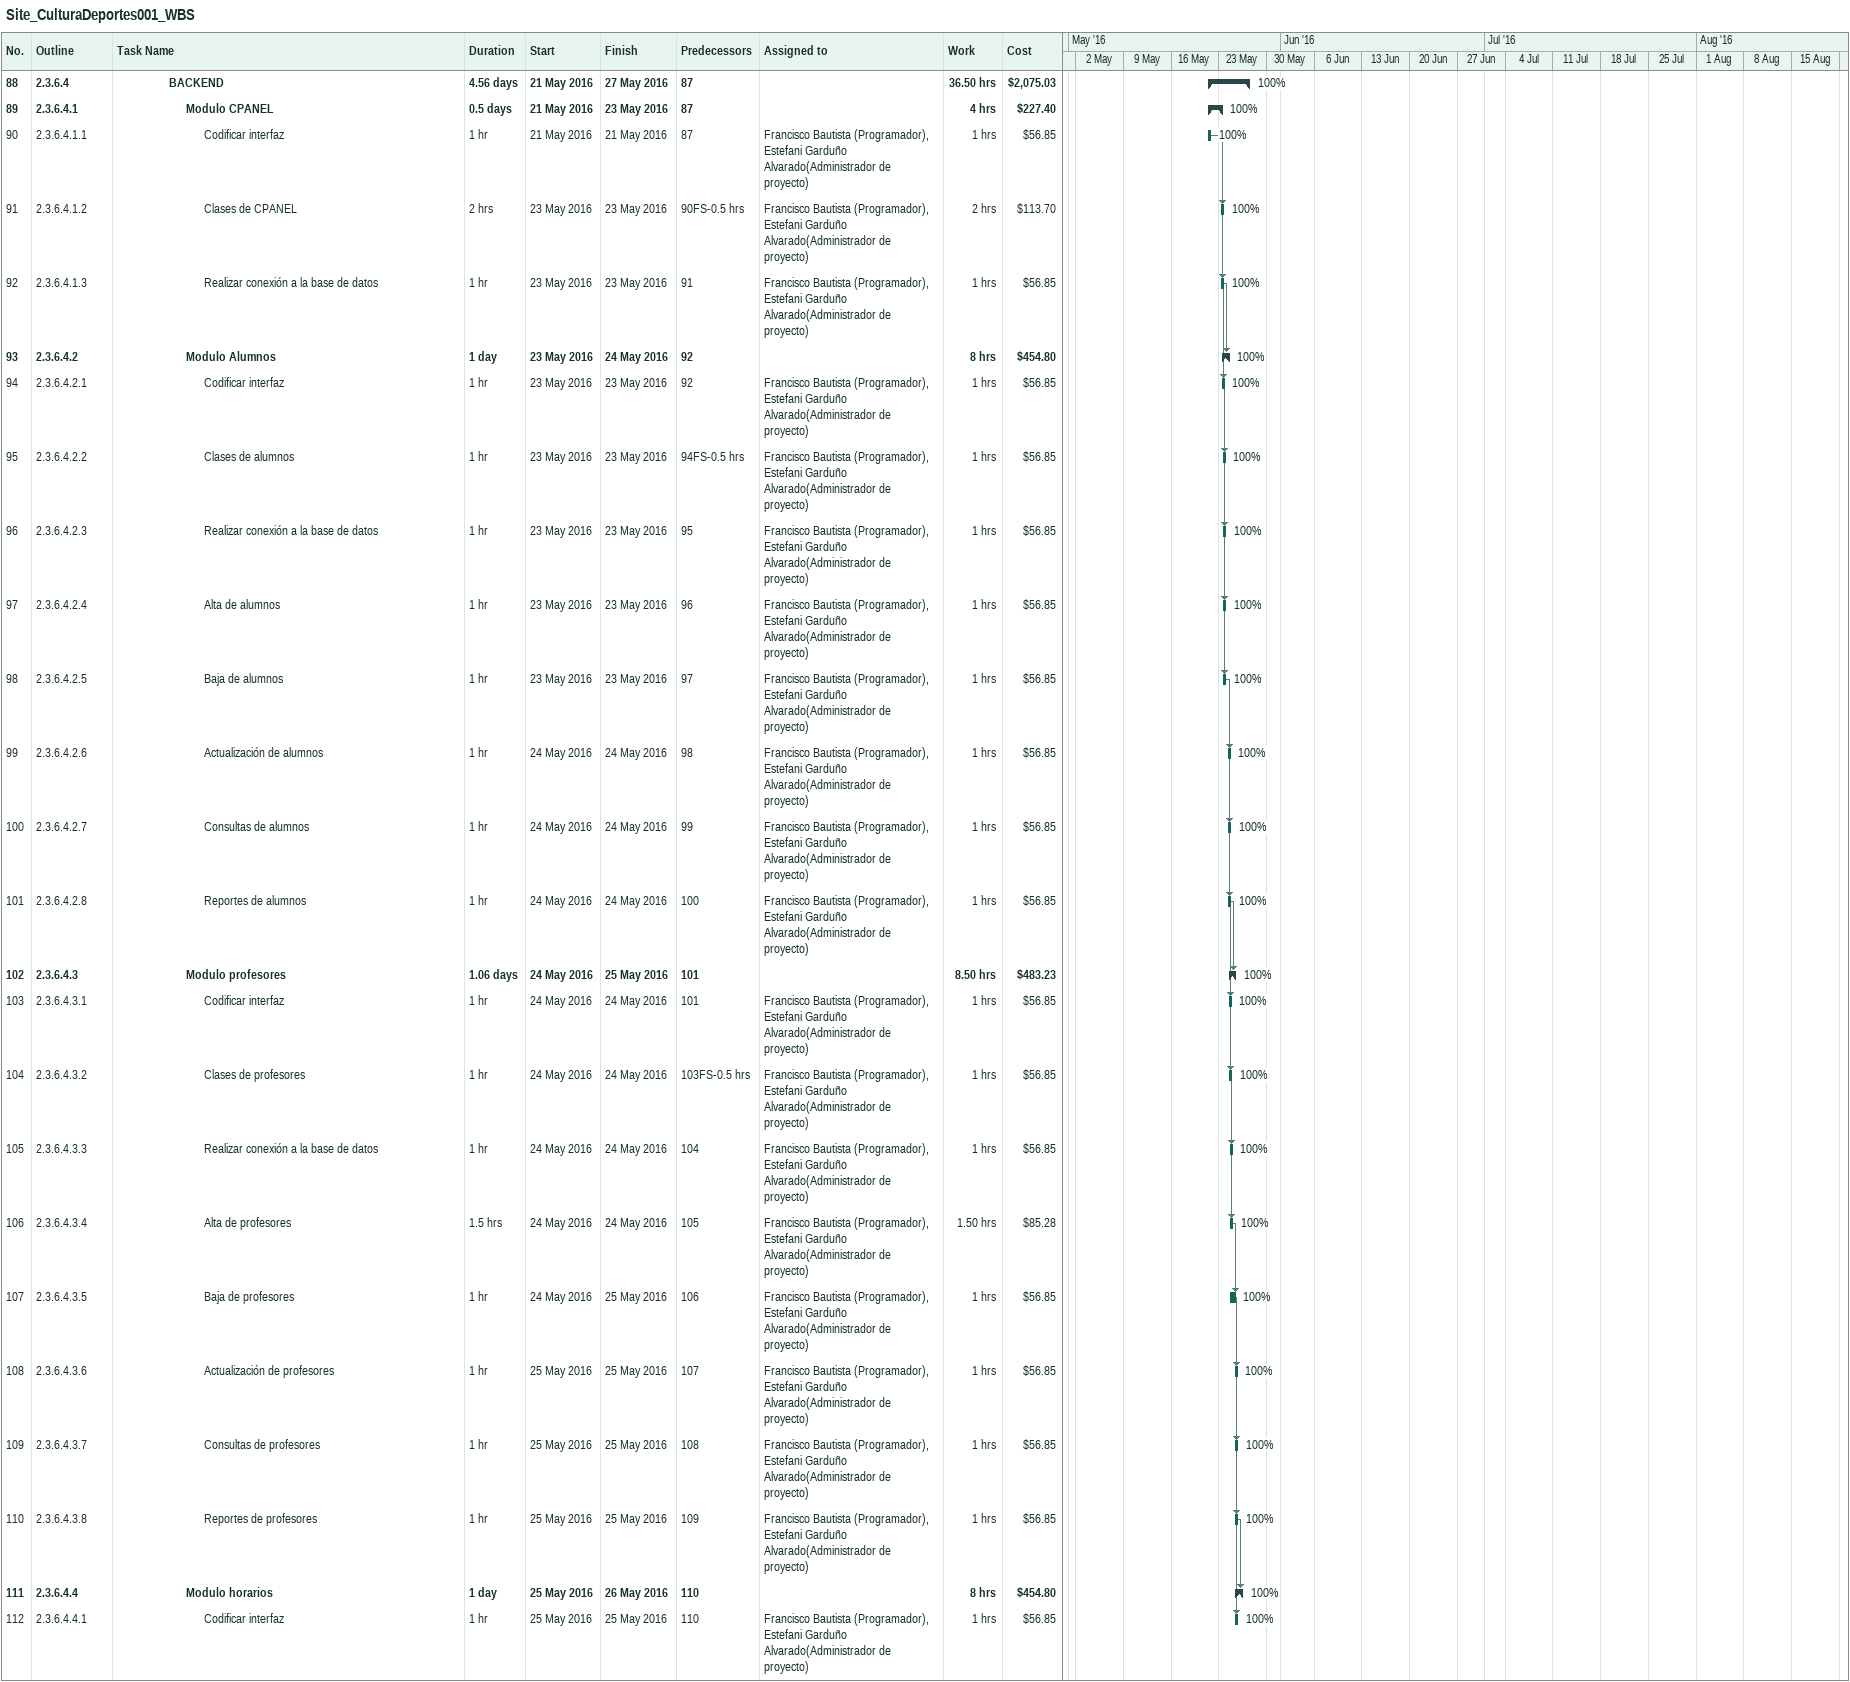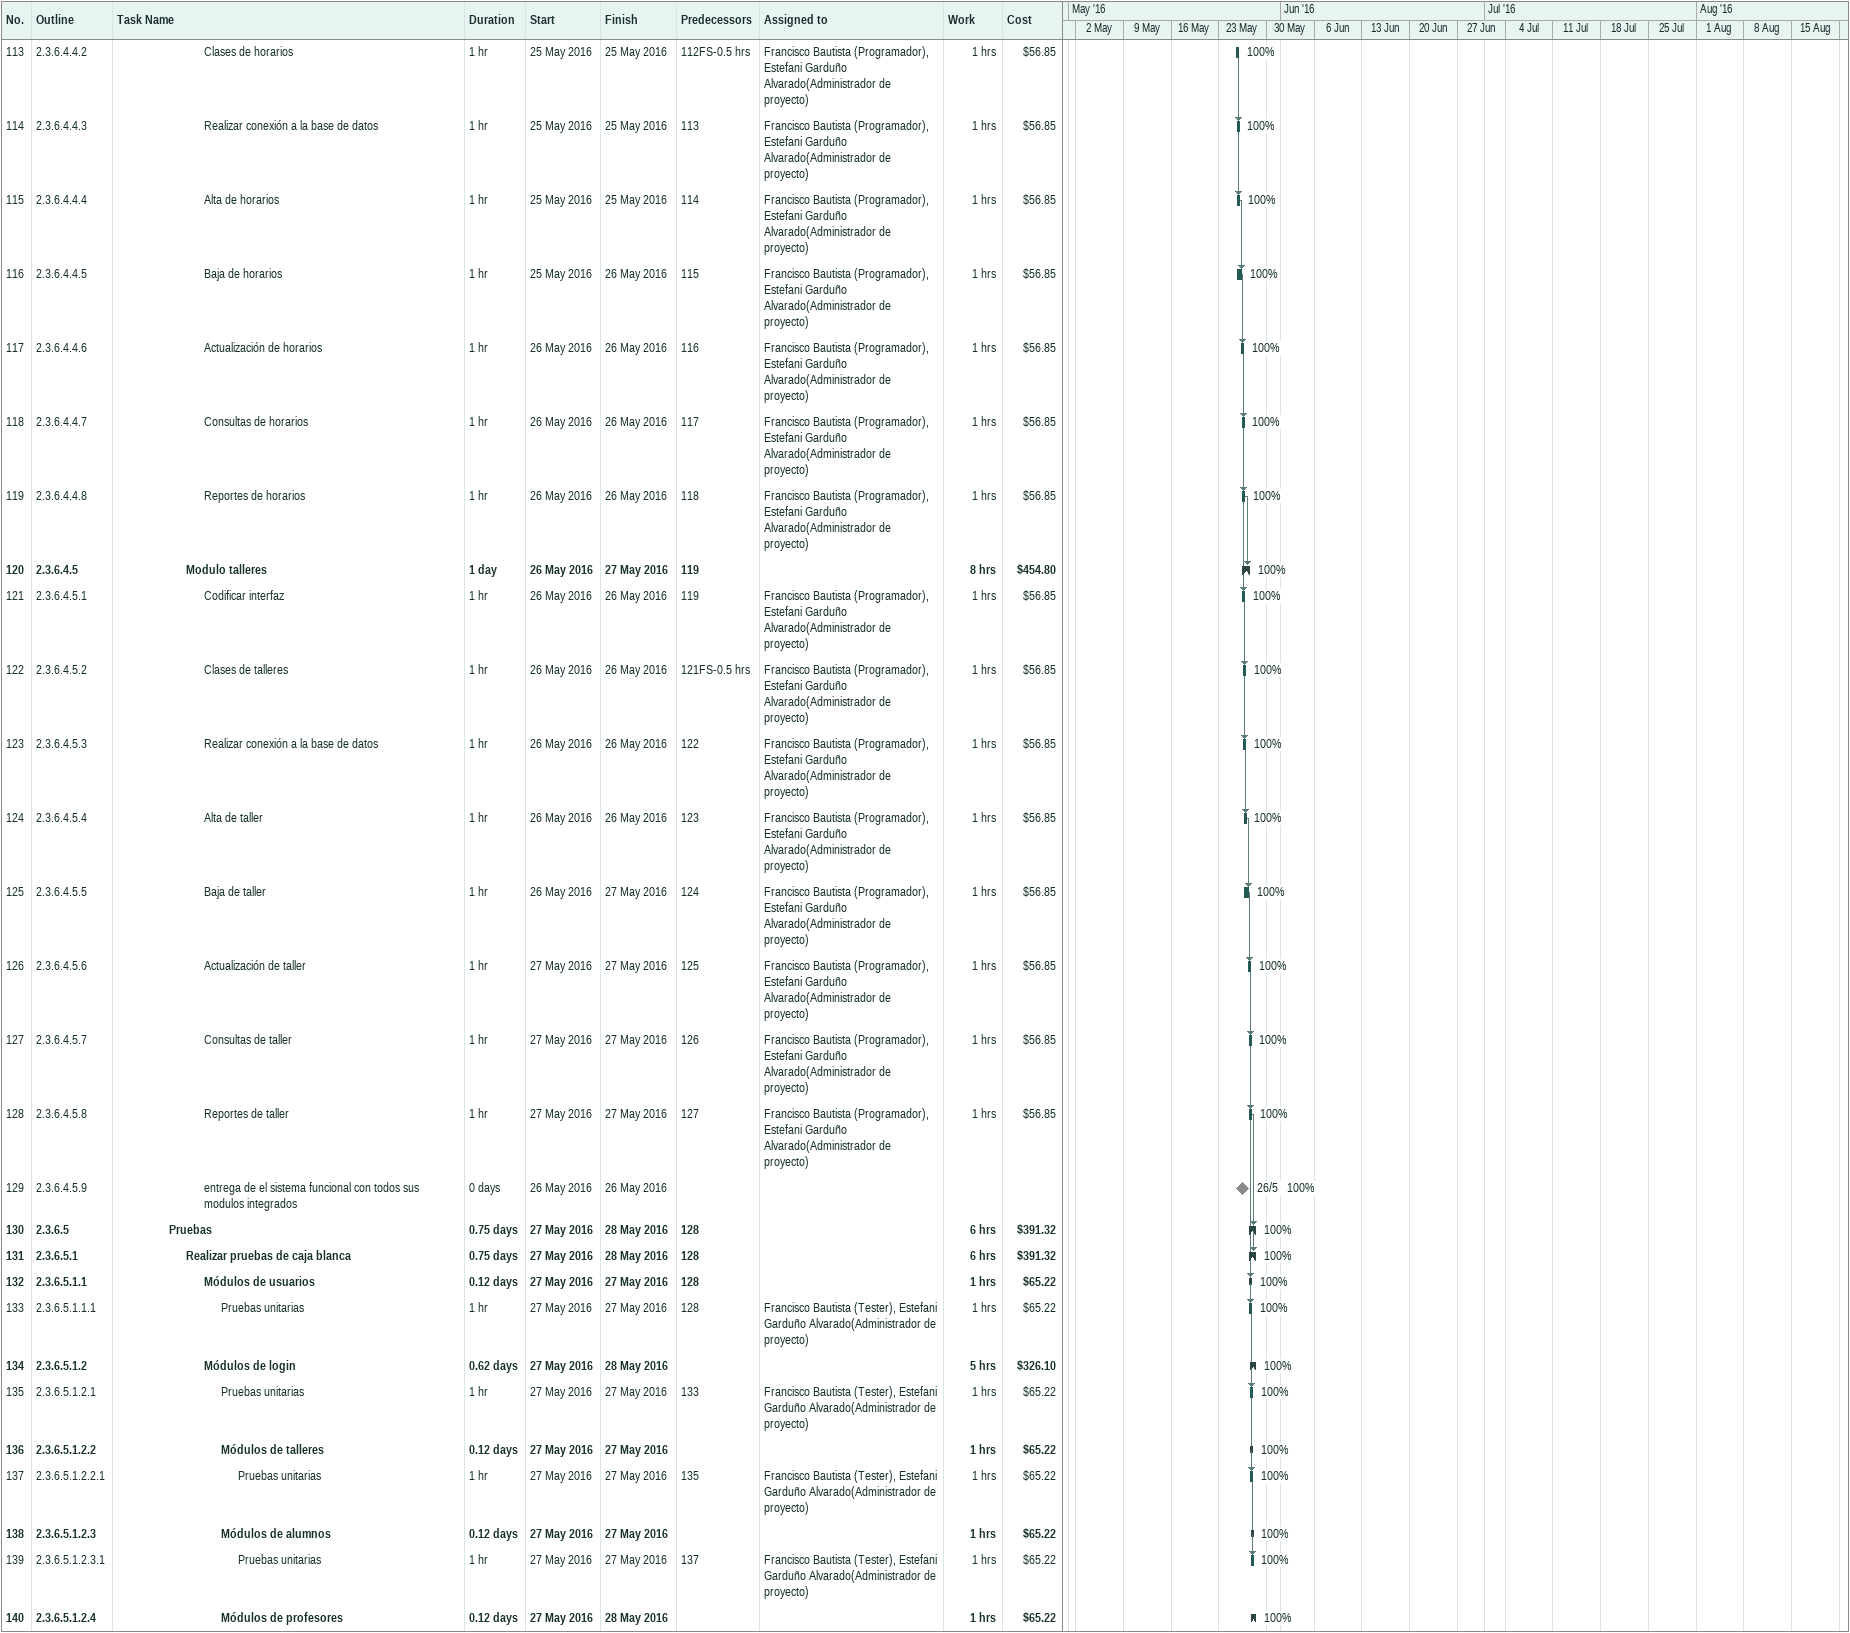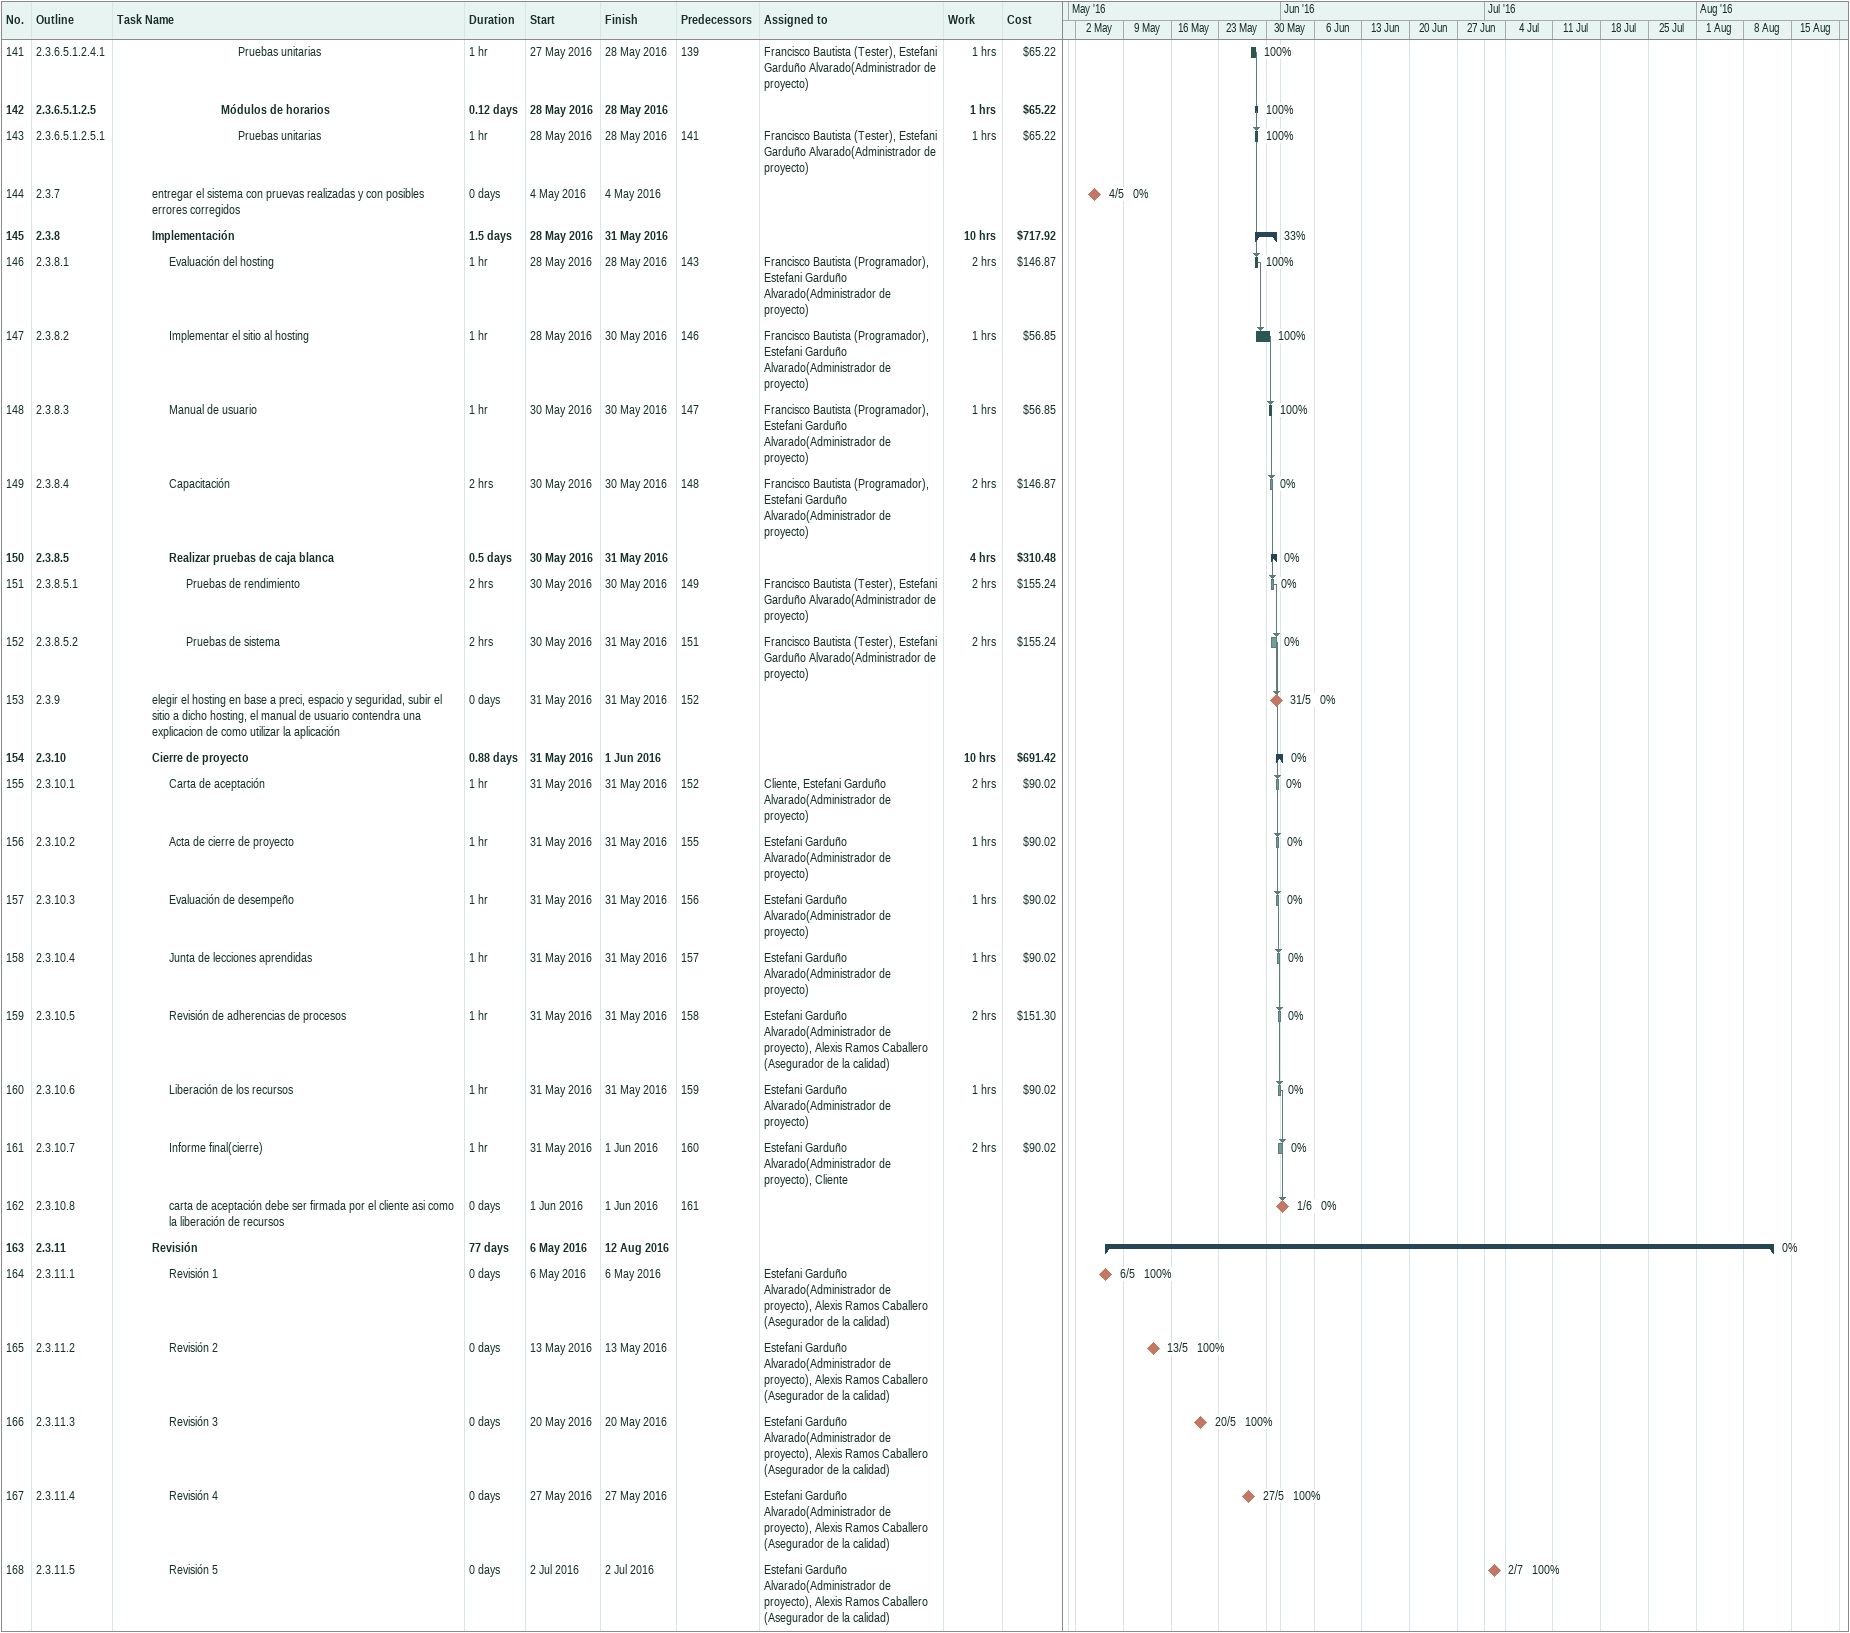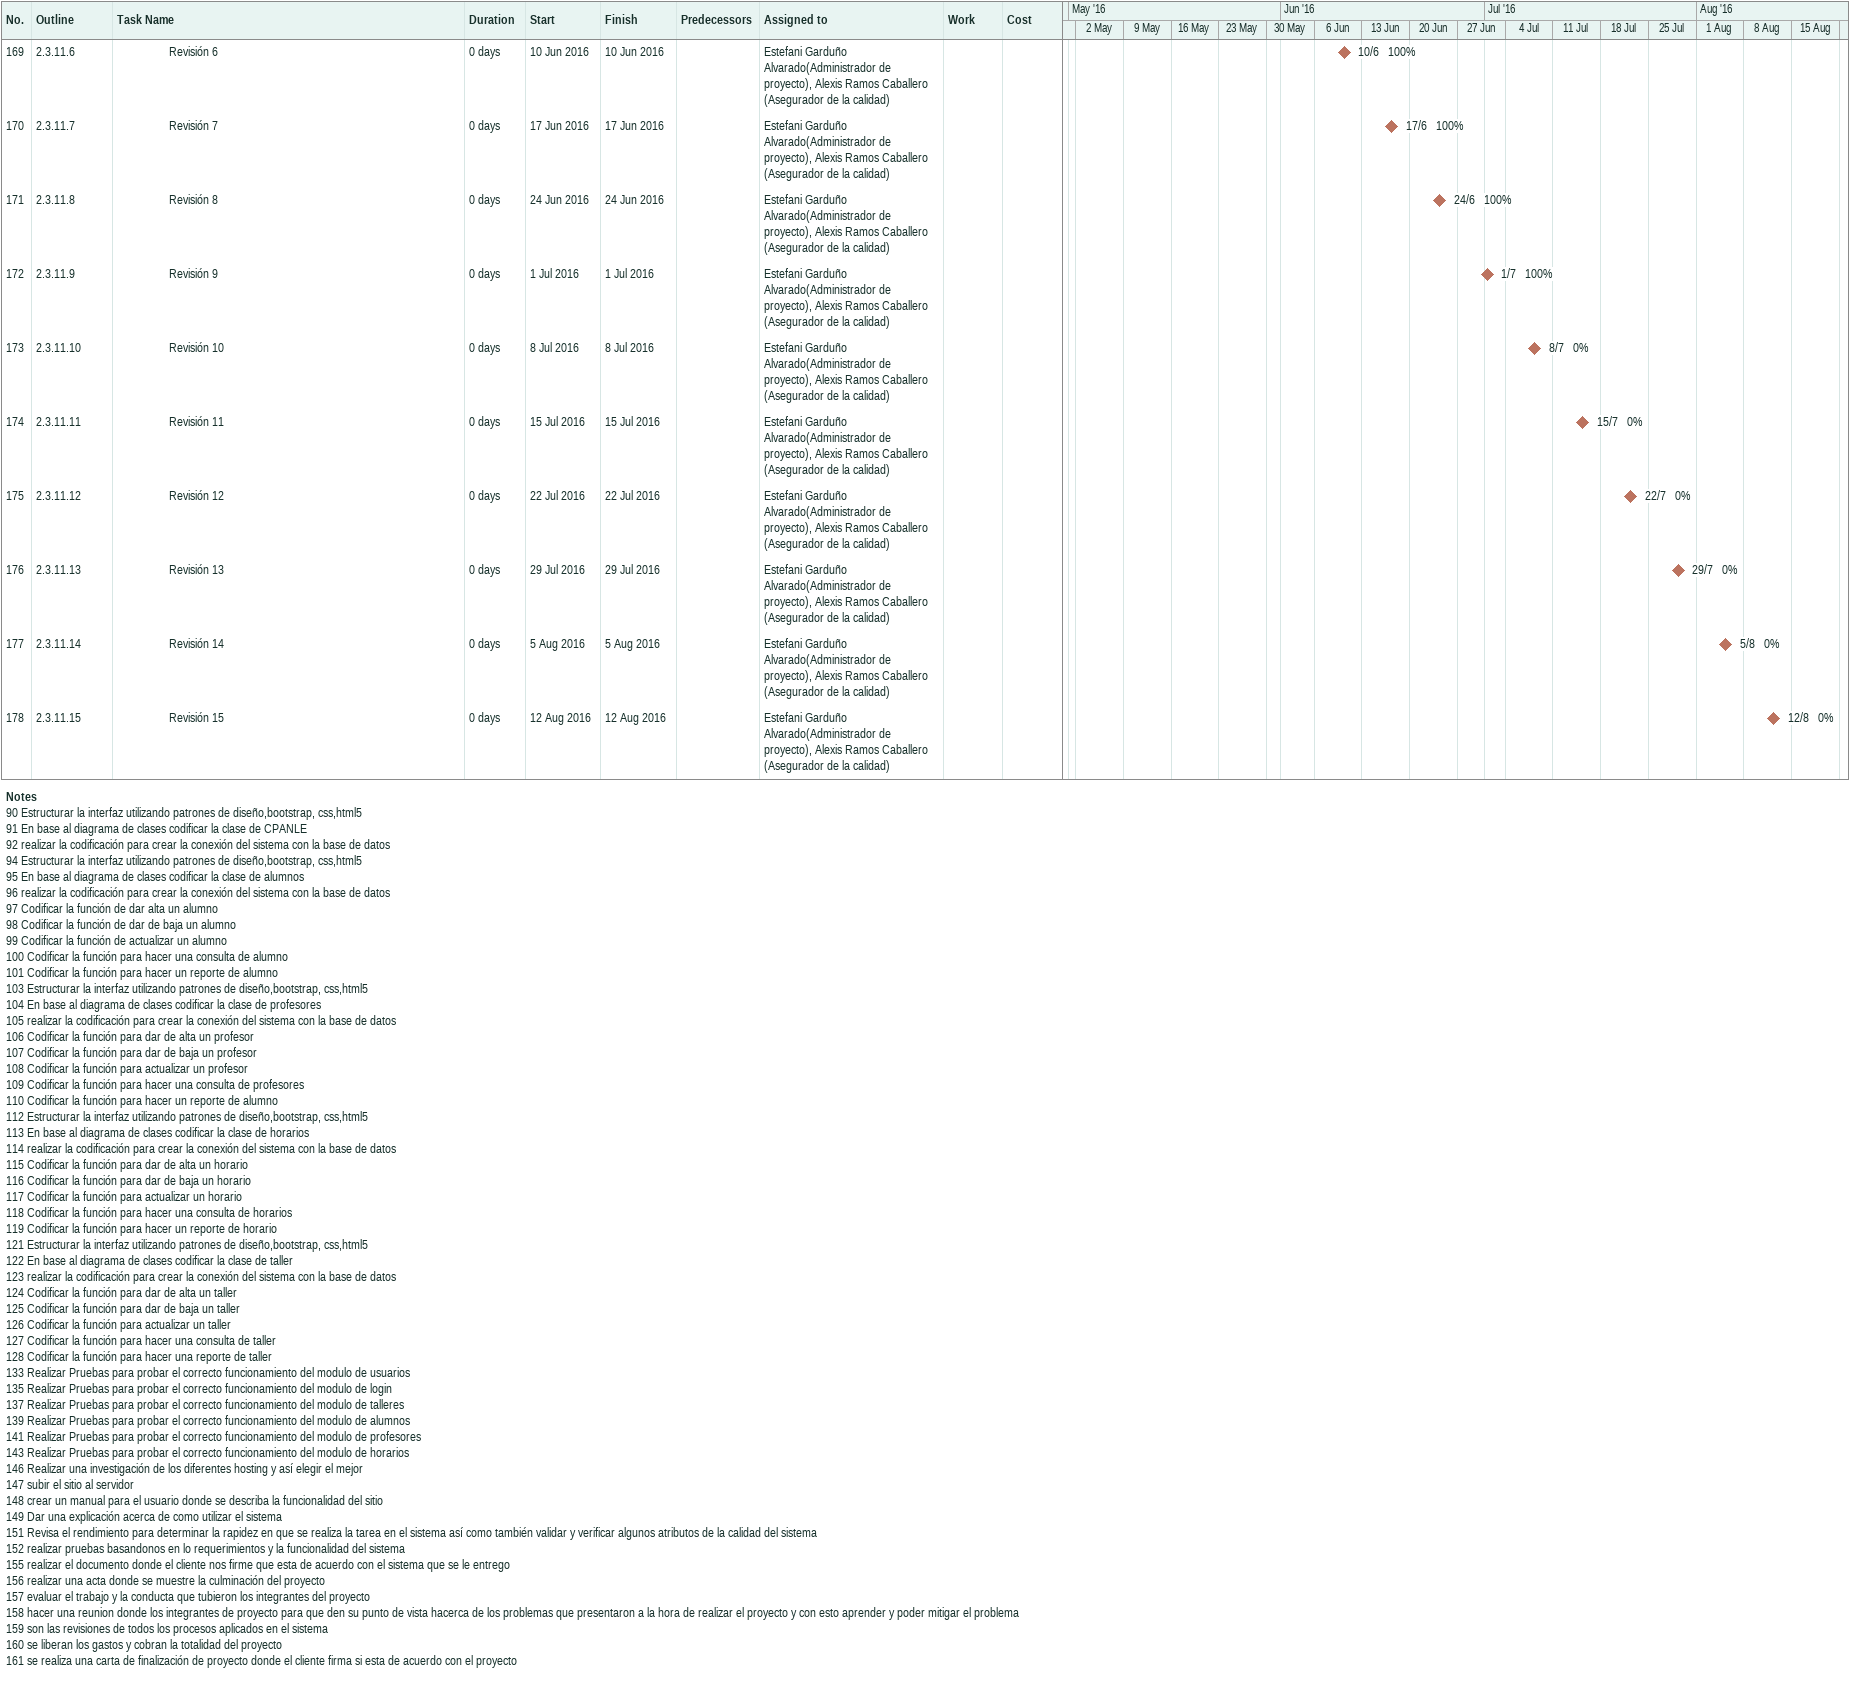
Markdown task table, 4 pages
Site_CulturaDeportes001_WBS

| ID | WBS | Task | Duration | Start | Finish | Predecessors | Resources | % complete | Work (h) | Cost ($) |
|---|---|---|---|---|---|---|---|---|---|---|
| 88 | 2.3.6.4 | **BACKEND** | 4.56d | 2016-05-21 | 2016-05-27 | 87 |  | 100 | 36.50 | 2075.03 |
| 89 | 2.3.6.4.1 | **Modulo CPANEL** | 0.5d | 2016-05-21 | 2016-05-23 | 87 |  | 100 | 4 | 227.40 |
| 90 | 2.3.6.4.1.1 | Codificar interfaz | 1h | 2016-05-21 | 2016-05-21 | 87 | Francisco Bautista (Programador), Estefani Garduño Alvarado(Administrador de proyecto) | 100 | 1 | 56.85 |
| 91 | 2.3.6.4.1.2 | Clases de CPANEL | 2h | 2016-05-23 | 2016-05-23 | 90FS-0.5h | Francisco Bautista (Programador), Estefani Garduño Alvarado(Administrador de proyecto) | 100 | 2 | 113.70 |
| 92 | 2.3.6.4.1.3 | Realizar conexión a la base de datos | 1h | 2016-05-23 | 2016-05-23 | 91 | Francisco Bautista (Programador), Estefani Garduño Alvarado(Administrador de proyecto) | 100 | 1 | 56.85 |
| 93 | 2.3.6.4.2 | **Modulo Alumnos** | 1d | 2016-05-23 | 2016-05-24 | 92 |  | 100 | 8 | 454.80 |
| 94 | 2.3.6.4.2.1 | Codificar interfaz | 1h | 2016-05-23 | 2016-05-23 | 92 | Francisco Bautista (Programador), Estefani Garduño Alvarado(Administrador de proyecto) | 100 | 1 | 56.85 |
| 95 | 2.3.6.4.2.2 | Clases de alumnos | 1h | 2016-05-23 | 2016-05-23 | 94FS-0.5h | Francisco Bautista (Programador), Estefani Garduño Alvarado(Administrador de proyecto) | 100 | 1 | 56.85 |
| 96 | 2.3.6.4.2.3 | Realizar conexión a la base de datos | 1h | 2016-05-23 | 2016-05-23 | 95 | Francisco Bautista (Programador), Estefani Garduño Alvarado(Administrador de proyecto) | 100 | 1 | 56.85 |
| 97 | 2.3.6.4.2.4 | Alta de alumnos | 1h | 2016-05-23 | 2016-05-23 | 96 | Francisco Bautista (Programador), Estefani Garduño Alvarado(Administrador de proyecto) | 100 | 1 | 56.85 |
| 98 | 2.3.6.4.2.5 | Baja de alumnos | 1h | 2016-05-23 | 2016-05-23 | 97 | Francisco Bautista (Programador), Estefani Garduño Alvarado(Administrador de proyecto) | 100 | 1 | 56.85 |
| 99 | 2.3.6.4.2.6 | Actualización de alumnos | 1h | 2016-05-24 | 2016-05-24 | 98 | Francisco Bautista (Programador), Estefani Garduño Alvarado(Administrador de proyecto) | 100 | 1 | 56.85 |
| 100 | 2.3.6.4.2.7 | Consultas de alumnos | 1h | 2016-05-24 | 2016-05-24 | 99 | Francisco Bautista (Programador), Estefani Garduño Alvarado(Administrador de proyecto) | 100 | 1 | 56.85 |
| 101 | 2.3.6.4.2.8 | Reportes de alumnos | 1h | 2016-05-24 | 2016-05-24 | 100 | Francisco Bautista (Programador), Estefani Garduño Alvarado(Administrador de proyecto) | 100 | 1 | 56.85 |
| 102 | 2.3.6.4.3 | **Modulo profesores** | 1.06d | 2016-05-24 | 2016-05-25 | 101 |  | 100 | 8.50 | 483.23 |
| 103 | 2.3.6.4.3.1 | Codificar interfaz | 1h | 2016-05-24 | 2016-05-24 | 101 | Francisco Bautista (Programador), Estefani Garduño Alvarado(Administrador de proyecto) | 100 | 1 | 56.85 |
| 104 | 2.3.6.4.3.2 | Clases de profesores | 1h | 2016-05-24 | 2016-05-24 | 103FS-0.5h | Francisco Bautista (Programador), Estefani Garduño Alvarado(Administrador de proyecto) | 100 | 1 | 56.85 |
| 105 | 2.3.6.4.3.3 | Realizar conexión a la base de datos | 1h | 2016-05-24 | 2016-05-24 | 104 | Francisco Bautista (Programador), Estefani Garduño Alvarado(Administrador de proyecto) | 100 | 1 | 56.85 |
| 106 | 2.3.6.4.3.4 | Alta de profesores | 1.5h | 2016-05-24 | 2016-05-24 | 105 | Francisco Bautista (Programador), Estefani Garduño Alvarado(Administrador de proyecto) | 100 | 1.50 | 85.28 |
| 107 | 2.3.6.4.3.5 | Baja de profesores | 1h | 2016-05-24 | 2016-05-25 | 106 | Francisco Bautista (Programador), Estefani Garduño Alvarado(Administrador de proyecto) | 100 | 1 | 56.85 |
| 108 | 2.3.6.4.3.6 | Actualización de profesores | 1h | 2016-05-25 | 2016-05-25 | 107 | Francisco Bautista (Programador), Estefani Garduño Alvarado(Administrador de proyecto) | 100 | 1 | 56.85 |
| 109 | 2.3.6.4.3.7 | Consultas de profesores | 1h | 2016-05-25 | 2016-05-25 | 108 | Francisco Bautista (Programador), Estefani Garduño Alvarado(Administrador de proyecto) | 100 | 1 | 56.85 |
| 110 | 2.3.6.4.3.8 | Reportes de profesores | 1h | 2016-05-25 | 2016-05-25 | 109 | Francisco Bautista (Programador), Estefani Garduño Alvarado(Administrador de proyecto) | 100 | 1 | 56.85 |
| 111 | 2.3.6.4.4 | **Modulo horarios** | 1d | 2016-05-25 | 2016-05-26 | 110 |  | 100 | 8 | 454.80 |
| 112 | 2.3.6.4.4.1 | Codificar interfaz | 1h | 2016-05-25 | 2016-05-25 | 110 | Francisco Bautista (Programador), Estefani Garduño Alvarado(Administrador de proyecto) | 100 | 1 | 56.85 |
| 113 | 2.3.6.4.4.2 | Clases de horarios | 1h | 2016-05-25 | 2016-05-25 | 112FS-0.5h | Francisco Bautista (Programador), Estefani Garduño Alvarado(Administrador de proyecto) | 100 | 1 | 56.85 |
| 114 | 2.3.6.4.4.3 | Realizar conexión a la base de datos | 1h | 2016-05-25 | 2016-05-25 | 113 | Francisco Bautista (Programador), Estefani Garduño Alvarado(Administrador de proyecto) | 100 | 1 | 56.85 |
| 115 | 2.3.6.4.4.4 | Alta de horarios | 1h | 2016-05-25 | 2016-05-25 | 114 | Francisco Bautista (Programador), Estefani Garduño Alvarado(Administrador de proyecto) | 100 | 1 | 56.85 |
| 116 | 2.3.6.4.4.5 | Baja de horarios | 1h | 2016-05-25 | 2016-05-26 | 115 | Francisco Bautista (Programador), Estefani Garduño Alvarado(Administrador de proyecto) | 100 | 1 | 56.85 |
| 117 | 2.3.6.4.4.6 | Actualización de horarios | 1h | 2016-05-26 | 2016-05-26 | 116 | Francisco Bautista (Programador), Estefani Garduño Alvarado(Administrador de proyecto) | 100 | 1 | 56.85 |
| 118 | 2.3.6.4.4.7 | Consultas de horarios | 1h | 2016-05-26 | 2016-05-26 | 117 | Francisco Bautista (Programador), Estefani Garduño Alvarado(Administrador de proyecto) | 100 | 1 | 56.85 |
| 119 | 2.3.6.4.4.8 | Reportes de horarios | 1h | 2016-05-26 | 2016-05-26 | 118 | Francisco Bautista (Programador), Estefani Garduño Alvarado(Administrador de proyecto) | 100 | 1 | 56.85 |
| 120 | 2.3.6.4.5 | **Modulo talleres** | 1d | 2016-05-26 | 2016-05-27 | 119 |  | 100 | 8 | 454.80 |
| 121 | 2.3.6.4.5.1 | Codificar interfaz | 1h | 2016-05-26 | 2016-05-26 | 119 | Francisco Bautista (Programador), Estefani Garduño Alvarado(Administrador de proyecto) | 100 | 1 | 56.85 |
| 122 | 2.3.6.4.5.2 | Clases de talleres | 1h | 2016-05-26 | 2016-05-26 | 121FS-0.5h | Francisco Bautista (Programador), Estefani Garduño Alvarado(Administrador de proyecto) | 100 | 1 | 56.85 |
| 123 | 2.3.6.4.5.3 | Realizar conexión a la base de datos | 1h | 2016-05-26 | 2016-05-26 | 122 | Francisco Bautista (Programador), Estefani Garduño Alvarado(Administrador de proyecto) | 100 | 1 | 56.85 |
| 124 | 2.3.6.4.5.4 | Alta de taller | 1h | 2016-05-26 | 2016-05-26 | 123 | Francisco Bautista (Programador), Estefani Garduño Alvarado(Administrador de proyecto) | 100 | 1 | 56.85 |
| 125 | 2.3.6.4.5.5 | Baja de taller | 1h | 2016-05-26 | 2016-05-27 | 124 | Francisco Bautista (Programador), Estefani Garduño Alvarado(Administrador de proyecto) | 100 | 1 | 56.85 |
| 126 | 2.3.6.4.5.6 | Actualización de taller | 1h | 2016-05-27 | 2016-05-27 | 125 | Francisco Bautista (Programador), Estefani Garduño Alvarado(Administrador de proyecto) | 100 | 1 | 56.85 |
| 127 | 2.3.6.4.5.7 | Consultas de taller | 1h | 2016-05-27 | 2016-05-27 | 126 | Francisco Bautista (Programador), Estefani Garduño Alvarado(Administrador de proyecto) | 100 | 1 | 56.85 |
| 128 | 2.3.6.4.5.8 | Reportes de taller | 1h | 2016-05-27 | 2016-05-27 | 127 | Francisco Bautista (Programador), Estefani Garduño Alvarado(Administrador de proyecto) | 100 | 1 | 56.85 |
| 129 | 2.3.6.4.5.9 | entrega de el sistema funcional con todos sus modulos integrados | 0d | 2016-05-26 | 2016-05-26 |  |  | 100 |  |  |
| 130 | 2.3.6.5 | **Pruebas** | 0.75d | 2016-05-27 | 2016-05-28 | 128 |  | 100 | 6 | 391.32 |
| 131 | 2.3.6.5.1 | **Realizar pruebas de caja blanca** | 0.75d | 2016-05-27 | 2016-05-28 | 128 |  | 100 | 6 | 391.32 |
| 132 | 2.3.6.5.1.1 | **Módulos de usuarios** | 0.12d | 2016-05-27 | 2016-05-27 | 128 |  | 100 | 1 | 65.22 |
| 133 | 2.3.6.5.1.1.1 | Pruebas unitarias | 1h | 2016-05-27 | 2016-05-27 | 128 | Francisco Bautista (Tester), Estefani Garduño Alvarado(Administrador de proyecto) | 100 | 1 | 65.22 |
| 134 | 2.3.6.5.1.2 | **Módulos de login** | 0.62d | 2016-05-27 | 2016-05-28 |  |  | 100 | 5 | 326.10 |
| 135 | 2.3.6.5.1.2.1 | Pruebas unitarias | 1h | 2016-05-27 | 2016-05-27 | 133 | Francisco Bautista (Tester), Estefani Garduño Alvarado(Administrador de proyecto) | 100 | 1 | 65.22 |
| 136 | 2.3.6.5.1.2.2 | **Módulos de talleres** | 0.12d | 2016-05-27 | 2016-05-27 |  |  | 100 | 1 | 65.22 |
| 137 | 2.3.6.5.1.2.2.1 | Pruebas unitarias | 1h | 2016-05-27 | 2016-05-27 | 135 | Francisco Bautista (Tester), Estefani Garduño Alvarado(Administrador de proyecto) | 100 | 1 | 65.22 |
| 138 | 2.3.6.5.1.2.3 | **Módulos de alumnos** | 0.12d | 2016-05-27 | 2016-05-27 |  |  | 100 | 1 | 65.22 |
| 139 | 2.3.6.5.1.2.3.1 | Pruebas unitarias | 1h | 2016-05-27 | 2016-05-27 | 137 | Francisco Bautista (Tester), Estefani Garduño Alvarado(Administrador de proyecto) | 100 | 1 | 65.22 |
| 140 | 2.3.6.5.1.2.4 | **Módulos de profesores** | 0.12d | 2016-05-27 | 2016-05-28 |  |  | 100 | 1 | 65.22 |
| 141 | 2.3.6.5.1.2.4.1 | Pruebas unitarias | 1h | 2016-05-27 | 2016-05-28 | 139 | Francisco Bautista (Tester), Estefani Garduño Alvarado(Administrador de proyecto) | 100 | 1 | 65.22 |
| 142 | 2.3.6.5.1.2.5 | **Módulos de horarios** | 0.12d | 2016-05-28 | 2016-05-28 |  |  | 100 | 1 | 65.22 |
| 143 | 2.3.6.5.1.2.5.1 | Pruebas unitarias | 1h | 2016-05-28 | 2016-05-28 | 141 | Francisco Bautista (Tester), Estefani Garduño Alvarado(Administrador de proyecto) | 100 | 1 | 65.22 |
| 144 | 2.3.7 | entregar el sistema con pruevas realizadas y con posibles errores corregidos | 0d | 2016-05-04 | 2016-05-04 |  |  | 0 |  |  |
| 145 | 2.3.8 | **Implementación** | 1.5d | 2016-05-28 | 2016-05-31 |  |  | 33 | 10 | 717.92 |
| 146 | 2.3.8.1 | Evaluación del hosting | 1h | 2016-05-28 | 2016-05-28 | 143 | Francisco Bautista (Programador), Estefani Garduño Alvarado(Administrador de proyecto) | 100 | 2 | 146.87 |
| 147 | 2.3.8.2 | Implementar el sitio al hosting | 1h | 2016-05-28 | 2016-05-30 | 146 | Francisco Bautista (Programador), Estefani Garduño Alvarado(Administrador de proyecto) | 100 | 1 | 56.85 |
| 148 | 2.3.8.3 | Manual de usuario | 1h | 2016-05-30 | 2016-05-30 | 147 | Francisco Bautista (Programador), Estefani Garduño Alvarado(Administrador de proyecto) | 100 | 1 | 56.85 |
| 149 | 2.3.8.4 | Capacitación | 2h | 2016-05-30 | 2016-05-30 | 148 | Francisco Bautista (Programador), Estefani Garduño Alvarado(Administrador de proyecto) | 0 | 2 | 146.87 |
| 150 | 2.3.8.5 | **Realizar pruebas de caja blanca** | 0.5d | 2016-05-30 | 2016-05-31 |  |  | 0 | 4 | 310.48 |
| 151 | 2.3.8.5.1 | Pruebas de rendimiento | 2h | 2016-05-30 | 2016-05-30 | 149 | Francisco Bautista (Tester), Estefani Garduño Alvarado(Administrador de proyecto) | 0 | 2 | 155.24 |
| 152 | 2.3.8.5.2 | Pruebas de sistema | 2h | 2016-05-30 | 2016-05-31 | 151 | Francisco Bautista (Tester), Estefani Garduño Alvarado(Administrador de proyecto) | 0 | 2 | 155.24 |
| 153 | 2.3.9 | elegir el hosting en base a preci, espacio y seguridad, subir el sitio a dicho hosting, el manual de usuario contendra una explicacion de como utilizar la aplicación | 0d | 2016-05-31 | 2016-05-31 | 152 |  | 0 |  |  |
| 154 | 2.3.10 | **Cierre de proyecto** | 0.88d | 2016-05-31 | 2016-06-01 |  |  | 0 | 10 | 691.42 |
| 155 | 2.3.10.1 | Carta de aceptación | 1h | 2016-05-31 | 2016-05-31 | 152 | Cliente, Estefani Garduño Alvarado(Administrador de proyecto) | 0 | 2 | 90.02 |
| 156 | 2.3.10.2 | Acta de cierre de proyecto | 1h | 2016-05-31 | 2016-05-31 | 155 | Estefani Garduño Alvarado(Administrador de proyecto) | 0 | 1 | 90.02 |
| 157 | 2.3.10.3 | Evaluación de desempeño | 1h | 2016-05-31 | 2016-05-31 | 156 | Estefani Garduño Alvarado(Administrador de proyecto) | 0 | 1 | 90.02 |
| 158 | 2.3.10.4 | Junta de lecciones aprendidas | 1h | 2016-05-31 | 2016-05-31 | 157 | Estefani Garduño Alvarado(Administrador de proyecto) | 0 | 1 | 90.02 |
| 159 | 2.3.10.5 | Revisión de adherencias de procesos | 1h | 2016-05-31 | 2016-05-31 | 158 | Estefani Garduño Alvarado(Administrador de proyecto), Alexis Ramos Caballero (Asegurador de la calidad) | 0 | 2 | 151.30 |
| 160 | 2.3.10.6 | Liberación de los recursos | 1h | 2016-05-31 | 2016-05-31 | 159 | Estefani Garduño Alvarado(Administrador de proyecto) | 0 | 1 | 90.02 |
| 161 | 2.3.10.7 | Informe final(cierre) | 1h | 2016-05-31 | 2016-06-01 | 160 | Estefani Garduño Alvarado(Administrador de proyecto), Cliente | 0 | 2 | 90.02 |
| 162 | 2.3.10.8 | carta de aceptación debe ser firmada por el cliente asi como la liberación de recursos | 0d | 2016-06-01 | 2016-06-01 | 161 |  | 0 |  |  |
| 163 | 2.3.11 | **Revisión** | 77d | 2016-05-06 | 2016-08-12 |  |  | 0 |  |  |
| 164 | 2.3.11.1 | Revisión 1 | 0d | 2016-05-06 | 2016-05-06 |  | Estefani Garduño Alvarado(Administrador de proyecto), Alexis Ramos Caballero (Asegurador de la calidad) | 100 |  |  |
| 165 | 2.3.11.2 | Revisión 2 | 0d | 2016-05-13 | 2016-05-13 |  | Estefani Garduño Alvarado(Administrador de proyecto), Alexis Ramos Caballero (Asegurador de la calidad) | 100 |  |  |
| 166 | 2.3.11.3 | Revisión 3 | 0d | 2016-05-20 | 2016-05-20 |  | Estefani Garduño Alvarado(Administrador de proyecto), Alexis Ramos Caballero (Asegurador de la calidad) | 100 |  |  |
| 167 | 2.3.11.4 | Revisión 4 | 0d | 2016-05-27 | 2016-05-27 |  | Estefani Garduño Alvarado(Administrador de proyecto), Alexis Ramos Caballero (Asegurador de la calidad) | 100 |  |  |
| 168 | 2.3.11.5 | Revisión 5 | 0d | 2016-07-02 | 2016-07-02 |  | Estefani Garduño Alvarado(Administrador de proyecto), Alexis Ramos Caballero (Asegurador de la calidad) | 100 |  |  |
| 169 | 2.3.11.6 | Revisión 6 | 0d | 2016-06-10 | 2016-06-10 |  | Estefani Garduño Alvarado(Administrador de proyecto), Alexis Ramos Caballero (Asegurador de la calidad) | 100 |  |  |
| 170 | 2.3.11.7 | Revisión 7 | 0d | 2016-06-17 | 2016-06-17 |  | Estefani Garduño Alvarado(Administrador de proyecto), Alexis Ramos Caballero (Asegurador de la calidad) | 100 |  |  |
| 171 | 2.3.11.8 | Revisión 8 | 0d | 2016-06-24 | 2016-06-24 |  | Estefani Garduño Alvarado(Administrador de proyecto), Alexis Ramos Caballero (Asegurador de la calidad) | 100 |  |  |
| 172 | 2.3.11.9 | Revisión 9 | 0d | 2016-07-01 | 2016-07-01 |  | Estefani Garduño Alvarado(Administrador de proyecto), Alexis Ramos Caballero (Asegurador de la calidad) | 100 |  |  |
| 173 | 2.3.11.10 | Revisión 10 | 0d | 2016-07-08 | 2016-07-08 |  | Estefani Garduño Alvarado(Administrador de proyecto), Alexis Ramos Caballero (Asegurador de la calidad) | 0 |  |  |
| 174 | 2.3.11.11 | Revisión 11 | 0d | 2016-07-15 | 2016-07-15 |  | Estefani Garduño Alvarado(Administrador de proyecto), Alexis Ramos Caballero (Asegurador de la calidad) | 0 |  |  |
| 175 | 2.3.11.12 | Revisión 12 | 0d | 2016-07-22 | 2016-07-22 |  | Estefani Garduño Alvarado(Administrador de proyecto), Alexis Ramos Caballero (Asegurador de la calidad) | 0 |  |  |
| 176 | 2.3.11.13 | Revisión 13 | 0d | 2016-07-29 | 2016-07-29 |  | Estefani Garduño Alvarado(Administrador de proyecto), Alexis Ramos Caballero (Asegurador de la calidad) | 0 |  |  |
| 177 | 2.3.11.14 | Revisión 14 | 0d | 2016-08-05 | 2016-08-05 |  | Estefani Garduño Alvarado(Administrador de proyecto), Alexis Ramos Caballero (Asegurador de la calidad) | 0 |  |  |
| 178 | 2.3.11.15 | Revisión 15 | 0d | 2016-08-12 | 2016-08-12 |  | Estefani Garduño Alvarado(Administrador de proyecto), Alexis Ramos Caballero (Asegurador de la calidad) | 0 |  |  |

Notes
- 90: Estructurar la interfaz utilizando patrones de diseño,bootstrap, css,html5
- 91: En base al diagrama de clases codificar la clase de CPANLE
- 92: realizar la codificación para crear la conexión del sistema con la base de datos
- 94: Estructurar la interfaz utilizando patrones de diseño,bootstrap, css,html5
- 95: En base al diagrama de clases codificar la clase de alumnos
- 96: realizar la codificación para crear la conexión del sistema con la base de datos
- 97: Codificar la función de dar alta un alumno
- 98: Codificar la función de dar de baja un alumno
- 99: Codificar la función de actualizar un alumno
- 100: Codificar la función para hacer una consulta de alumno
- 101: Codificar la función para hacer un reporte de alumno
- 103: Estructurar la interfaz utilizando patrones de diseño,bootstrap, css,html5
- 104: En base al diagrama de clases codificar la clase de profesores
- 105: realizar la codificación para crear la conexión del sistema con la base de datos
- 106: Codificar la función para dar de alta un profesor
- 107: Codificar la función para dar de baja un profesor
- 108: Codificar la función para actualizar un profesor
- 109: Codificar la función para hacer una consulta de profesores
- 110: Codificar la función para hacer un reporte de alumno
- 112: Estructurar la interfaz utilizando patrones de diseño,bootstrap, css,html5
- 113: En base al diagrama de clases codificar la clase de horarios
- 114: realizar la codificación para crear la conexión del sistema con la base de datos
- 115: Codificar la función para dar de alta un horario
- 116: Codificar la función para dar de baja un horario
- 117: Codificar la función para actualizar un horario
- 118: Codificar la función para hacer una consulta de horarios
- 119: Codificar la función para hacer un reporte de horario
- 121: Estructurar la interfaz utilizando patrones de diseño,bootstrap, css,html5
- 122: En base al diagrama de clases codificar la clase de taller
- 123: realizar la codificación para crear la conexión del sistema con la base de datos
- 124: Codificar la función para dar de alta un taller
- 125: Codificar la función para dar de baja un taller
- 126: Codificar la función para actualizar un taller
- 127: Codificar la función para hacer una consulta de taller
- 128: Codificar la función para hacer una reporte de taller
- 133: Realizar Pruebas para probar el correcto funcionamiento del modulo de usuarios
- 135: Realizar Pruebas para probar el correcto funcionamiento del modulo de login
- 137: Realizar Pruebas para probar el correcto funcionamiento del modulo de talleres
- 139: Realizar Pruebas para probar el correcto funcionamiento del modulo de alumnos
- 141: Realizar Pruebas para probar el correcto funcionamiento del modulo de profesores
- 143: Realizar Pruebas para probar el correcto funcionamiento del modulo de horarios
- 146: Realizar una investigación de los diferentes hosting y así elegir el mejor
- 147: subir el sitio al servidor
- 148: crear un manual para el usuario donde se describa la funcionalidad del sitio
- 149: Dar una explicación acerca de como utilizar el sistema
- 151: Revisa el rendimiento para determinar la rapidez en que se realiza la tarea en el sistema así como también validar y verificar algunos atributos de la calidad del sistema
- 152: realizar pruebas basandonos en lo requerimientos y la funcionalidad del sistema
- 155: realizar el documento donde el cliente nos firme que esta de acuerdo con el sistema que se le entrego
- 156: realizar una acta donde se muestre la culminación del proyecto
- 157: evaluar el trabajo y la conducta que tubieron los integrantes del proyecto
- 158: hacer una reunion donde los integrantes de proyecto para que den su punto de vista hacerca de los problemas que presentaron a la hora de realizar el proyecto y con esto aprender y poder mitigar el problema
- 159: son las revisiones de todos los procesos aplicados en el sistema
- 160: se liberan los gastos y cobran la totalidad del proyecto
- 161: se realiza una carta de finalización de proyecto donde el cliente firma si esta de acuerdo con el proyecto
